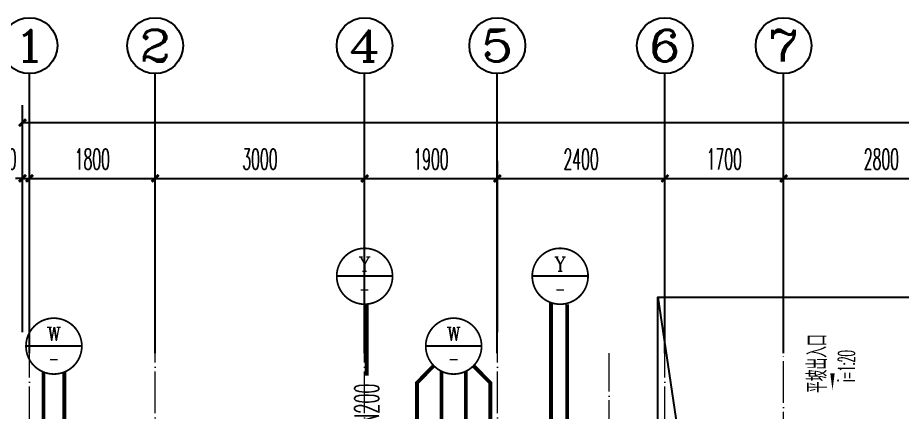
# Model space of a CAD drawing. Extents: x 27938 to 1042331, y -235042 to 1535213.
# Drawn here: x 682248 to 694917, y 689310 to 694957 of the extents above; entities that cross this region are included whole.
import ezdxf
from ezdxf.enums import TextEntityAlignment as Align

# ---------------------------------------------------------------- set-up
doc = ezdxf.new("R2010")
doc.units = 0
doc.header["$LTSCALE"] = 1000
doc.header["$MEASUREMENT"] = 0
doc.linetypes.add('DOTE', pattern=[2.42, 2, -0.2, 0.02, -0.2])
for name, color, linetype in [('A-EQPM-MECH', 191, 'Continuous'), ('AXIS', 3, 'Continuous'), ('AXIS_TEXT', 4, 'Continuous'), ('DIM_SYMB', 3, 'Continuous'), ('DIM_雨水', 3, 'Continuous'), ('PIPE-污水', 2, 'W'), ('PIPE-雨水', 4, 'Y'), ('PIPE-餐饮排水', 41, 'P'), ('PUB_TEXT', 4, 'Continuous'), ('TEXT_雨水', 7, 'Continuous')]:
    doc.layers.add(name, color=color, linetype=linetype)
doc.layers.add('DOTE', color=19, linetype='DOTE', lineweight=9)
doc.styles.add('_TCH_AXIS', font='COMPLEX', dxfattribs={"bigfont": 'GBCBIG'})
doc.styles.add('_TCH_DIM', font='SIMPLEX.shx', dxfattribs={"width": 0.6, "oblique": 10, "bigfont": 'hztxt.shx'})
doc.styles.add('_TCH_DIM_T3', font='SIMPLEX.shx', dxfattribs={"width": 0.494118, "bigfont": 'GBCBIG.shx'})
doc.styles.add('_TWT_CIRCLE', font='COMPLEX', dxfattribs={"width": 1.1, "height": 3.5, "bigfont": 'HZTXT'})
doc.styles.add('_TWT_PIPEDN', font='SIMPLEX.shx', dxfattribs={"width": 0.6, "oblique": 10, "height": 3, "bigfont": 'HZTXT.shx'})
doc.styles.add('COMPLEX', font='COMPLEX')
doc.styles.get("Standard").update_dxf_attribs({"font": 'gbenor.shx', "bigfont": 'gbcbig.shx'})
doc.linetypes.add('P', pattern='A,3,-0.2,["P",Standard,S=0.25,R=0,X=-0.1,Y=-0.115],-0.2', length=3.4)
doc.linetypes.add('W', pattern='A,3,-0.2,["W",Standard,S=0.25,R=0,X=-0.1,Y=-0.115],-0.2', length=3.4)
doc.linetypes.add('Y', pattern='A,3,-0.2,["Y",Standard,S=0.25,R=0,X=-0.1,Y=-0.115],-0.2', length=3.4)
doc.dimstyles.new('_TCH_ARCH&&100', dxfattribs={"dimtxt": 297.5, "dimasz": 100, "dimexe": 250, "dimexo": 300, "dimgap": 126.25, "dimtad": 1, "dimdec": 0, "dimzin": 0, "dimdsep": 46, "dimtxsty": '_TCH_DIM_T3', "dimblk": 'ARCHTICK', "dimcen": 0.09, "dimclrt": 4, "dimazin": 2, "dimtfac": 1, "dimtdec": 0, "dimtix": 1, "dimtmove": 2, "dimatfit": 3, "dimfxl": 1, "dimtolj": 1, "dimtzin": 0, "dimarcsym": 0})

# ---------------------------------------------------------------- blocks, each defined once
blk = doc.blocks.new('HFTHFFGHFH')
at = {"layer": 'DOTE', "linetype": 'DOTE', "ltscale": 0.3}
for p, q in [((536317, 594449), (536317, 612949)), ((538117, 602649), (538117, 612949)), ((541117, 602649), (541117, 612949)), ((543017, 602649), (543017, 612949)), ((545417, 594449), (545417, 612949)), ((547117, 604249), (547117, 612949))]:
    blk.add_line(p, q, dxfattribs=at)
blk = doc.blocks.new('_ArchTick')
at = {"color": 0, "linetype": 'ByBlock', "const_width": 0.4}
blk.add_lwpolyline([(-0.5, -0.5), (0.5, 0.5)], dxfattribs=at)
blk = doc.blocks.new('*D888')
at = {"layer": 'AXIS', "color": 0, "lineweight": -2}
for p, q in [((682317, 690457), (682317, 692907)), ((682417, 690457), (682417, 692907)), ((682317, 692657), (682217, 692657)), ((682317, 692657), (682417, 692657)), ((682417, 692657), (682517, 692657))]:
    blk.add_line(p, q, dxfattribs=at)
at = {"layer": 'Defpoints', "color": 0}
for p in [(682417, 692657), (682317, 690157), (682417, 690157)]:
    blk.add_point(p, dxfattribs=at)
at = {"layer": 'AXIS', "color": 0, "lineweight": -2, "xscale": 100, "yscale": 100, "zscale": 100}
blk.add_blockref('_ArchTick', (682317, 692657), dxfattribs=at)
at = {"layer": 'AXIS', "color": 0, "lineweight": -2, "xscale": 100, "yscale": 100, "zscale": 100, "rotation": 180}
blk.add_blockref('_ArchTick', (682417, 692657), dxfattribs=at)
at = {"layer": 'AXIS', "color": 4, "insert": (682042, 692932), "char_height": 297.5, "attachment_point": 5, "style": '_TCH_DIM_T3'}
blk.add_mtext('\\A1;100', dxfattribs=at)
blk = doc.blocks.new('*D889')
at = {"layer": 'AXIS', "color": 0, "lineweight": -2}
for p, q in [((682417, 690457), (682417, 692907)), ((684217, 690457), (684217, 692907)), ((682417, 692657), (684217, 692657))]:
    blk.add_line(p, q, dxfattribs=at)
at = {"layer": 'Defpoints', "color": 0}
for p in [(684217, 692657), (682417, 690157), (684217, 690157)]:
    blk.add_point(p, dxfattribs=at)
at = {"layer": 'AXIS', "color": 0, "lineweight": -2, "xscale": 100, "yscale": 100, "zscale": 100, "rotation": 180}
blk.add_blockref('_ArchTick', (682417, 692657), dxfattribs=at)
at = {"layer": 'AXIS', "color": 0, "lineweight": -2, "xscale": 100, "yscale": 100, "zscale": 100}
blk.add_blockref('_ArchTick', (684217, 692657), dxfattribs=at)
at = {"layer": 'AXIS', "color": 4, "insert": (683317, 692932), "char_height": 297.5, "attachment_point": 5, "style": '_TCH_DIM_T3'}
blk.add_mtext('\\A1;1800', dxfattribs=at)
blk = doc.blocks.new('*D890')
at = {"layer": 'AXIS', "color": 0, "lineweight": -2}
for p, q in [((684217, 690457), (684217, 692907)), ((687217, 690457), (687217, 692907)), ((684217, 692657), (687217, 692657))]:
    blk.add_line(p, q, dxfattribs=at)
at = {"layer": 'Defpoints', "color": 0}
for p in [(687217, 692657), (684217, 690157), (687217, 690157)]:
    blk.add_point(p, dxfattribs=at)
at = {"layer": 'AXIS', "color": 0, "lineweight": -2, "xscale": 100, "yscale": 100, "zscale": 100, "rotation": 180}
blk.add_blockref('_ArchTick', (684217, 692657), dxfattribs=at)
at = {"layer": 'AXIS', "color": 0, "lineweight": -2, "xscale": 100, "yscale": 100, "zscale": 100}
blk.add_blockref('_ArchTick', (687217, 692657), dxfattribs=at)
at = {"layer": 'AXIS', "color": 4, "insert": (685717, 692932), "char_height": 297.5, "attachment_point": 5, "style": '_TCH_DIM_T3'}
blk.add_mtext('\\A1;3000', dxfattribs=at)
blk = doc.blocks.new('*D891')
at = {"layer": 'AXIS', "color": 0, "lineweight": -2}
for p, q in [((687217, 690457), (687217, 692907)), ((689117, 690457), (689117, 692907)), ((687217, 692657), (689117, 692657))]:
    blk.add_line(p, q, dxfattribs=at)
at = {"layer": 'Defpoints', "color": 0}
for p in [(689117, 692657), (687217, 690157), (689117, 690157)]:
    blk.add_point(p, dxfattribs=at)
at = {"layer": 'AXIS', "color": 0, "lineweight": -2, "xscale": 100, "yscale": 100, "zscale": 100, "rotation": 180}
blk.add_blockref('_ArchTick', (687217, 692657), dxfattribs=at)
at = {"layer": 'AXIS', "color": 0, "lineweight": -2, "xscale": 100, "yscale": 100, "zscale": 100}
blk.add_blockref('_ArchTick', (689117, 692657), dxfattribs=at)
at = {"layer": 'AXIS', "color": 4, "insert": (688167, 692932), "char_height": 297.5, "attachment_point": 5, "style": '_TCH_DIM_T3'}
blk.add_mtext('\\A1;1900', dxfattribs=at)
blk = doc.blocks.new('*D892')
at = {"layer": 'AXIS', "color": 0, "lineweight": -2}
for p, q in [((689117, 690457), (689117, 692907)), ((691517, 690457), (691517, 692907)), ((689117, 692657), (691517, 692657))]:
    blk.add_line(p, q, dxfattribs=at)
at = {"layer": 'Defpoints', "color": 0}
for p in [(691517, 692657), (689117, 690157), (691517, 690157)]:
    blk.add_point(p, dxfattribs=at)
at = {"layer": 'AXIS', "color": 0, "lineweight": -2, "xscale": 100, "yscale": 100, "zscale": 100, "rotation": 180}
blk.add_blockref('_ArchTick', (689117, 692657), dxfattribs=at)
at = {"layer": 'AXIS', "color": 0, "lineweight": -2, "xscale": 100, "yscale": 100, "zscale": 100}
blk.add_blockref('_ArchTick', (691517, 692657), dxfattribs=at)
at = {"layer": 'AXIS', "color": 4, "insert": (690317, 692932), "char_height": 297.5, "attachment_point": 5, "style": '_TCH_DIM_T3'}
blk.add_mtext('\\A1;2400', dxfattribs=at)
blk = doc.blocks.new('*D893')
at = {"layer": 'AXIS', "color": 0, "lineweight": -2}
for p, q in [((691517, 690457), (691517, 692907)), ((693217, 690457), (693217, 692907)), ((691517, 692657), (693217, 692657))]:
    blk.add_line(p, q, dxfattribs=at)
at = {"layer": 'Defpoints', "color": 0}
for p in [(693217, 692657), (691517, 690157), (693217, 690157)]:
    blk.add_point(p, dxfattribs=at)
at = {"layer": 'AXIS', "color": 0, "lineweight": -2, "xscale": 100, "yscale": 100, "zscale": 100, "rotation": 180}
blk.add_blockref('_ArchTick', (691517, 692657), dxfattribs=at)
at = {"layer": 'AXIS', "color": 0, "lineweight": -2, "xscale": 100, "yscale": 100, "zscale": 100}
blk.add_blockref('_ArchTick', (693217, 692657), dxfattribs=at)
at = {"layer": 'AXIS', "color": 4, "insert": (692367, 692932), "char_height": 297.5, "attachment_point": 5, "style": '_TCH_DIM_T3'}
blk.add_mtext('\\A1;1700', dxfattribs=at)
blk = doc.blocks.new('*D894')
at = {"layer": 'AXIS', "color": 0, "lineweight": -2}
for p, q in [((693217, 690457), (693217, 692907)), ((696017, 690457), (696017, 692907)), ((693217, 692657), (696017, 692657))]:
    blk.add_line(p, q, dxfattribs=at)
at = {"layer": 'Defpoints', "color": 0}
for p in [(696017, 692657), (693217, 690157), (696017, 690157)]:
    blk.add_point(p, dxfattribs=at)
at = {"layer": 'AXIS', "color": 0, "lineweight": -2, "xscale": 100, "yscale": 100, "zscale": 100, "rotation": 180}
blk.add_blockref('_ArchTick', (693217, 692657), dxfattribs=at)
at = {"layer": 'AXIS', "color": 0, "lineweight": -2, "xscale": 100, "yscale": 100, "zscale": 100}
blk.add_blockref('_ArchTick', (696017, 692657), dxfattribs=at)
at = {"layer": 'AXIS', "color": 4, "insert": (694617, 692932), "char_height": 297.5, "attachment_point": 5, "style": '_TCH_DIM_T3'}
blk.add_mtext('\\A1;2800', dxfattribs=at)
blk = doc.blocks.new('*D900')
at = {"layer": 'AXIS', "color": 0, "lineweight": -2}
for p, q in [((682317, 690457), (682317, 693707)), ((731317, 690457), (731317, 693707)), ((682317, 693457), (731317, 693457))]:
    blk.add_line(p, q, dxfattribs=at)
at = {"layer": 'Defpoints', "color": 0}
for p in [(731317, 693457), (682317, 690157), (731317, 690157)]:
    blk.add_point(p, dxfattribs=at)
at = {"layer": 'AXIS', "color": 0, "lineweight": -2, "xscale": 100, "yscale": 100, "zscale": 100, "rotation": 180}
blk.add_blockref('_ArchTick', (682317, 693457), dxfattribs=at)
at = {"layer": 'AXIS', "color": 0, "lineweight": -2, "xscale": 100, "yscale": 100, "zscale": 100}
blk.add_blockref('_ArchTick', (731317, 693457), dxfattribs=at)
at = {"layer": 'AXIS', "color": 4, "insert": (706817, 693732), "char_height": 297.5, "attachment_point": 5, "style": '_TCH_DIM_T3'}
blk.add_mtext('\\A1;49000', dxfattribs=at)
blk = doc.blocks.new('_AXISO')
blk.add_circle((0, 0), 0.5)
at = {"layer": 'AXIS_TEXT', "style": 'COMPLEX', "width": 1.041667}
blk.add_attdef('A', text='', height=0.56, dxfattribs=at).set_placement((-0.25, -0.28), (0.25, -0.28), align=Align.FIT)

msp = doc.modelspace()

# ---------------------------------------------------------------- hatches: boundary and pattern name
at = {"layer": 'PIPE-污水'}
for points in [[(687966.6, 689732.2), (687946.9, 689751.4), (687939.1, 689743.4)], [(687966.6, 689732.2), (687939.1, 689732.2), (687939.1, 689743.4)]]:
    msp.add_hatch(color=256, dxfattribs=at).paths.add_polyline_path(points)
at = {"layer": 'PIPE-餐饮排水'}
for points in [[(689016.6, 689732.2), (689036.1, 689751.5), (689044.1, 689743.5)], [(689016.6, 689732.2), (689044.1, 689732.2), (689044.1, 689743.5)]]:
    msp.add_hatch(color=256, dxfattribs=at).paths.add_polyline_path(points)

# ---------------------------------------------------------------- linework, layer by layer
at = {"layer": 'A-EQPM-MECH', "color": 8}
for points in [[(691416.8, 688257.2), (691416.8, 690957.2), (696416.8, 690957.2), (696416.8, 688257.2)], [(691416.8, 690957.2), (691816.5, 688257.2)]]:
    msp.add_lwpolyline(points, dxfattribs=at)
at = {"layer": 'AXIS'}
for p, q in [((682416.6, 690157.2), (682416.6, 694157.2)), ((684216.6, 690157.2), (684216.6, 694157.2)), ((687216.6, 690157.2), (687216.6, 694157.2)), ((689116.6, 690157.2), (689116.6, 694157.2)), ((691516.6, 690157.2), (691516.6, 694157.2)), ((693216.6, 690157.2), (693216.6, 694157.2))]:
    msp.add_line(p, q, dxfattribs=at)
at = {"layer": 'DIM_SYMB', "color": 8}
msp.add_lwpolyline([(693916.6, 690364.3, 0, 0, 0), (693916.6, 689629.5, 0, 64, 0), (693916.6, 689869.5, 0, 0, 0)], format="xyseb", dxfattribs=at)
at = {"layer": 'DIM_雨水'}
for p, q in [((687616.6, 691257.2), (686816.6, 691257.2)), ((690416.6, 691257.2), (689616.6, 691257.2)), ((683166.7, 690257.2), (682366.7, 690257.2)), ((688891.6, 690257.2), (688091.6, 690257.2))]:
    msp.add_line(p, q, dxfattribs=at)
at = {"layer": 'DIM_雨水', "const_width": 25}
for points in [[(687616.6, 691257.2, 1), (686816.6, 691257.2, 1)], [(690416.6, 691257.2, 1), (689616.6, 691257.2, 1)], [(683166.7, 690257.2, 1), (682366.7, 690257.2, 1)], [(688891.6, 690257.2, 1), (688091.6, 690257.2, 1)]]:
    msp.add_lwpolyline(points, format="xyb", close=True, dxfattribs=at)
at = {"layer": 'DOTE', "color": 8, "linetype": 'DOTE', "ltscale": 0.3}
msp.add_line((690716.6, 688157.2), (690716.6, 690157.2), dxfattribs=at)
at = {"layer": 'PIPE-污水', "const_width": 55}
for points in [[(688206.2, 689976.9), (687966.6, 689732.2)], [(682616.6, 685917), (682616.6, 689886.4)], [(682916.7, 686720.3), (682916.7, 689886.4)], [(688316.6, 687244.8), (688316.6, 689897.5)], [(687966.6, 688124.4), (687966.6, 689732.2)]]:
    msp.add_lwpolyline(points, dxfattribs=at)
at = {"layer": 'PIPE-雨水', "const_width": 55}
for points in [[(687246.8, 689835.8), (687246.8, 690858.3)], [(689886.6, 687075.3), (689886.6, 690878.9)], [(690117.2, 688051.3), (690117.9, 690857.2)]]:
    msp.add_lwpolyline(points, dxfattribs=at)
at = {"layer": 'PIPE-餐饮排水', "const_width": 55}
for points in [[(688775.8, 689975.7), (689016.6, 689732.2)], [(688666.6, 688065.8), (688666.6, 689897.5)], [(689016.6, 687075.1), (689016.6, 689732.2)]]:
    msp.add_lwpolyline(points, dxfattribs=at)

# ---------------------------------------------------------------- block references
msp.add_blockref('HFTHFFGHFH', (146100, 77208.4))
at = {"layer": 'AXIS'}
ref = msp.add_blockref('_AXISO', (682416.6, 694557.2), dxfattribs=dict(at, xscale=800, yscale=800, zscale=800))
ref.add_attrib('A', '1', dxfattribs={"layer": 'AXIS_TEXT', "height": 452.5, "style": '_TCH_AXIS', "width": 2.333333}).set_placement((682190.3, 694330.9), (682642.9, 694330.9), align=Align.FIT)
ref = msp.add_blockref('_AXISO', (684216.6, 694557.2), dxfattribs=dict(at, xscale=800, yscale=800, zscale=800))
ref.add_attrib('A', '2', dxfattribs={"layer": 'AXIS_TEXT', "height": 452.5, "style": '_TCH_AXIS', "width": 1.5}).set_placement((683990.3, 694330.9), (684442.9, 694330.9), align=Align.FIT)
ref = msp.add_blockref('_AXISO', (687216.6, 694557.2), dxfattribs=dict(at, xscale=800, yscale=800, zscale=800))
ref.add_attrib('A', '4', dxfattribs={"layer": 'AXIS_TEXT', "height": 452.5, "style": '_TCH_AXIS', "width": 1.3125}).set_placement((686990.3, 694330.9), (687442.9, 694330.9), align=Align.FIT)
ref = msp.add_blockref('_AXISO', (689116.6, 694557.2), dxfattribs=dict(at, xscale=800, yscale=800, zscale=800))
ref.add_attrib('A', '5', dxfattribs={"layer": 'AXIS_TEXT', "height": 452.5, "style": '_TCH_AXIS', "width": 1.5}).set_placement((688890.3, 694330.9), (689342.9, 694330.9), align=Align.FIT)
ref = msp.add_blockref('_AXISO', (691516.6, 694557.2), dxfattribs=dict(at, xscale=800, yscale=800, zscale=800))
ref.add_attrib('A', '6', dxfattribs={"layer": 'AXIS_TEXT', "height": 452.5, "style": '_TCH_AXIS', "width": 1.5}).set_placement((691290.3, 694330.9), (691742.9, 694330.9), align=Align.FIT)
ref = msp.add_blockref('_AXISO', (693216.6, 694557.2), dxfattribs=dict(at, xscale=800, yscale=800, zscale=800))
ref.add_attrib('A', '7', dxfattribs={"layer": 'AXIS_TEXT', "height": 452.5, "style": '_TCH_AXIS', "width": 1.5}).set_placement((692990.3, 694330.9), (693442.9, 694330.9), align=Align.FIT)

# ---------------------------------------------------------------- texts
at = {"layer": 'DIM_SYMB', "color": 7, "style": '_TCH_DIM', "width": 0.6}
msp.add_text('平坡出入口', height=280, rotation=90, dxfattribs=at).set_placement((693836.5, 689586.1))
at = {"layer": 'DIM_雨水', "color": 7, "style": '_TWT_CIRCLE'}
for s, height, p, p2 in [('Y', 203.9, (687131.1, 691331.9), (687302, 691331.9)), ('Y', 203.9, (689931.1, 691331.9), (690102, 691331.9)), ('W', 197, (682663.5, 690333), (682869.9, 690333)), ('W', 197, (688388.4, 690333), (688594.8, 690333))]:
    msp.add_text(s, height=height, dxfattribs=at).set_placement(p, p2, align=Align.FIT)
at = {"layer": 'DIM_雨水', "color": 7, "style": '_TWT_CIRCLE', "width": 0.777778}
for p, p2 in [((687140.7, 690975.9), (687292.5, 690975.9)), ((689940.7, 690975.9), (690092.5, 690975.9)), ((682690.8, 689975.9), (682842.6, 689975.9)), ((688415.7, 689975.9), (688567.5, 689975.9))]:
    msp.add_text('-', height=207, dxfattribs=at).set_placement(p, p2, align=Align.FIT)
at = {"layer": 'PUB_TEXT', "color": 8, "style": '_TCH_DIM', "width": 0.423529}
msp.add_text('i=1:20', height=238, rotation=90, dxfattribs=at).set_placement((694234.7, 689747.1))
at = {"layer": 'TEXT_雨水', "style": '_TWT_PIPEDN', "width": 0.48}
msp.add_text('DN200', height=350, rotation=90, dxfattribs=at).set_placement((687421.8, 688980.7))

# ---------------------------------------------------------------- dimensions: what is measured, and where the dimension line sits
at = {"layer": 'AXIS'}
for p1, p2, distance, picture, middle in [((682316.6, 690157.2), (731316.6, 690157.2), 3300, '*D900', (706816.6, 693732.2)), ((682416.6, 690157.2), (684216.6, 690157.2), 2500, '*D889', (683316.6, 692932.2)), ((684216.6, 690157.2), (687216.6, 690157.2), 2500, '*D890', (685716.6, 692932.2)), ((687216.6, 690157.2), (689116.6, 690157.2), 2500, '*D891', (688166.6, 692932.2)), ((689116.6, 690157.2), (691516.6, 690157.2), 2500, '*D892', (690316.6, 692932.2)), ((691516.6, 690157.2), (693216.6, 690157.2), 2500, '*D893', (692366.6, 692932.2)), ((693216.6, 690157.2), (696016.6, 690157.2), 2500, '*D894', (694616.6, 692932.2))]:
    dim = msp.add_aligned_dim(p1=p1, p2=p2, distance=distance, dimstyle='_TCH_ARCH&&100', dxfattribs=at)
    dim.commit()
    dim.dimension.update_dxf_attribs({"geometry": picture, "text_midpoint": middle})
dim = msp.add_linear_dim(base=(682416.6, 692657.2), p1=(682316.6, 690157.2), p2=(682416.6, 690157.2), angle=0, dimstyle='_TCH_ARCH&&100', dxfattribs=at)
dim.commit()
dim.dimension.update_dxf_attribs({"geometry": '*D888', "text_midpoint": (682041.6, 692932.2), "dimtype": 129})

doc.saveas('drawing.dxf')
